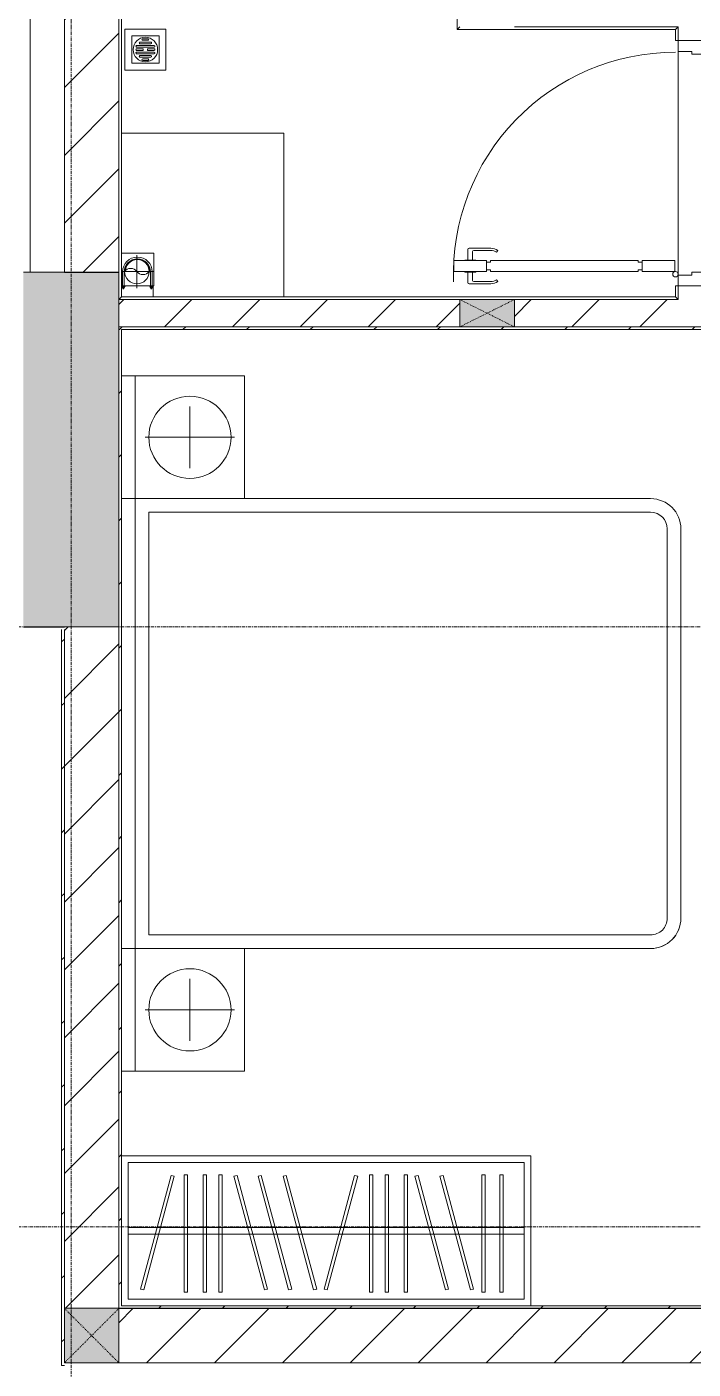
# Model space of a CAD drawing. Header units: millimetres. Extents: x -24439 to 198341, y -52871 to 149926.
# Drawn here: x 83390 to 85833, y 36515 to 41437 of the extents above; entities that cross this region are included whole.
import ezdxf

# ---------------------------------------------------------------- set-up
doc = ezdxf.new("R2010")
doc.units = ezdxf.units.MM
for name, pattern in [('Dash', [6, 3, -3]), ('Grid Line', [22.225, 12.7, -3.175, 3.175, -3.175]), ('IMPORT-CENTER _3_', [10.16, 6.35, -1.27, 1.27, -1.27])]:
    doc.linetypes.add(name, pattern=pattern)
for name, color, linetype, lineweight in [('0-1', 7, 'Continuous', 5), ('A-DETL-GENF-1', 9, 'Continuous', 9), ('A-DOOR-1', 9, 'Continuous', 9), ('A-FLOR', 192, 'Continuous', 9), ('A-FLOR-1', 9, 'Continuous', 9), ('A-FLOR-HRAL-1', 9, 'Continuous', 9), ('A-WALL', 113, 'Continuous', 9), ('A-WALL-1', 253, 'Continuous', 18), ('A-WALL-2', 9, 'Continuous', 9), ('A-WALL-3', 113, 'Continuous', 18), ('A-WALL-PATT-1', 10, 'Continuous', 9), ('A-WALL-PATT-2', 9, 'Continuous', 9), ('A-WALL-PATT-3', 111, 'Continuous', 9), ('G-IMPT', 8, 'Continuous', 9), ('G-IMPT-1', 9, 'Continuous', 9), ('G-IMPT-2', 8, 'IMPORT-CENTER _3_', 9), ('I-FURN-1', 9, 'Continuous', 9), ('I-WALL-1', 253, 'Continuous', 18), ('I-WALL-3', 2, 'Continuous', 18), ('M-EQPM', 50, 'Continuous', 9), ('S-BEAM-1', 9, 'Continuous', 9), ('S-COLS', 52, 'Continuous', 9), ('S-COLS-1', 254, 'Continuous', 5), ('S-COLS-2', 253, 'Continuous', 18), ('S-COLS-3', 9, 'Continuous', 9), ('S-COLS-4', 52, 'Continuous', 18), ('S-COLS-5', 52, 'Dash', 9), ('S-COLS-HDLN', 52, 'Dash', 9), ('S-COLS-HDLN-1', 9, 'Dash', 9), ('S-GRID-1', 1, 'Grid Line', 9)]:
    doc.layers.add(name, color=color, linetype=linetype, lineweight=lineweight)
pattern_1 = [(45, (0, 0), (-116.67262, 116.67262), [])]
pattern_2 = [(45, (0, 0), (-124.4508, 124.4508), [])]

# ---------------------------------------------------------------- blocks, each defined once
blk = doc.blocks.new('NCV_TKTC_KET CAU_rvt-1-TKCS_MB ĐỊNH VỊ CAO ĐỘ THIẾT KẾ')
at = {"layer": 'S-COLS-1'}
blk.add_hatch(color=256, dxfattribs=at).paths.add_polyline_path([(83377.6, 39236.9), (83727.6, 39236.9), (83727.6, 40536.9), (83377.6, 40536.9), (83377.6, 39870.8)])
at = {"layer": 'S-BEAM-1'}
blk.add_line((83402.6, 43836.9), (83402.6, 40536.9), dxfattribs=at)
at = {"layer": 'S-COLS-2'}
for p, q in [((83727.6, 40536.9), (83377.6, 40536.9)), ((83727.6, 39236.9), (83727.6, 40536.9)), ((83377.6, 39236.9), (83727.6, 39236.9))]:
    blk.add_line(p, q, dxfattribs=at)
blk = doc.blocks.new('Railing - Railing-969001-TKCS_MB ĐỊNH VỊ CAO ĐỘ THIẾT KẾ')
at = {"layer": 'A-FLOR-HRAL-1'}
for p, q in [((60829.1, 32226.7), (60829.1, 31186.2)), ((62059.1, 32166.2), (62059.1, 32226.7)), ((62059.1, 32166.2), (62069.1, 32176.2)), ((62859.1, 32166.2), (62059.1, 32166.2)), ((62859.1, 32166.2), (62869.1, 32176.2)), ((62859.1, 32126.2), (62859.1, 32166.2)), ((62869.1, 32176.2), (62869.1, 32126.2)), ((62869.1, 32126.2), (62859.1, 32126.2)), ((62859.1, 31226.2), (62869.1, 31226.2)), ((62859.1, 31186.2), (62859.1, 31226.2)), ((62869.1, 31226.2), (62869.1, 31176.2)), ((60829.1, 31186.2), (60819.1, 31176.2)), ((60829.1, 31186.2), (62859.1, 31186.2)), ((62859.1, 31186.2), (62869.1, 31176.2))]:
    blk.add_line(p, q, dxfattribs=at)
blk = doc.blocks.new('GIUONG NGU-2TAB-1600x2000 - GIUONG NGU-2TAB-1600x2000-851491-TKCS_MB ĐỊNH VỊ CAO ĐỘ THIẾT KẾ')
at = {"layer": 'I-FURN-1'}
for p, q in [((569.6, 2050), (1997.1, 2050)), ((1997.1, 2050), (569.6, 2050)), ((1997.1, 2000), (569.6, 2000)), ((458.5, 50), (458.5, 1938.9)), ((458.5, 1938.9), (458.5, 50)), ((508.5, 1938.9), (508.5, 100)), ((2058.2, 100), (2058.2, 1938.9)), ((2108.2, 1938.9), (2108.2, 50)), ((2108.2, 50), (2108.2, 1938.9)), ((8.5, 50), (8.5, 450.3)), ((8.5, 450.3), (458.5, 450.3)), ((8.5, 450.3), (458.5, 450.3)), ((8.5, 50), (8.5, 450.3)), ((458.5, 450.3), (458.5, 50)), ((458.5, 450.3), (458.5, 50)), ((2108.2, 50), (2108.2, 450.3)), ((2108.2, 450.3), (2558.2, 450.3)), ((2108.2, 450.3), (2108.2, 50)), ((2558.2, 450.3), (2108.2, 450.3)), ((2558.2, 450.3), (2558.2, 50)), ((2558.2, 50), (2558.2, 450.3)), ((233.5, 86.8), (233.5, 413.5)), ((2333.2, 86.8), (2333.2, 413.5)), ((120.2, 250.2), (346.8, 250.2)), ((2446.5, 250.2), (2219.8, 250.2)), ((508.5, 100), (2058.2, 100)), ((458.5, 50), (8.5, 50)), ((8.5, 0), (8.5, 50)), ((8.5, 50), (458.5, 50)), ((458.5, 50), (8.5, 50)), ((2108.2, 50), (458.5, 50)), ((458.5, 50), (458.5, 0)), ((458.5, 0), (458.5, 50)), ((458.5, 50), (2108.2, 50)), ((458.5, 50), (2108.2, 50)), ((2558.2, 50), (2108.2, 50)), ((2108.2, 50), (2558.2, 50)), ((2108.2, 0), (2108.2, 50)), ((2108.2, 50), (2108.2, 0)), ((2108.2, 50), (2558.2, 50)), ((2558.2, 50), (2558.2, 0))]:
    blk.add_line(p, q, dxfattribs=at)
for centre in [(233.5, 250.2), (2333.2, 250.2)]:
    blk.add_circle(centre, 150.7, dxfattribs=at)
for centre, radius, start, end in [((569.6, 1938.9), 111.1, 90, 180), ((569.6, 1938.9), 111.1, 90, 180), ((1997.1, 1938.9), 111.1, 0, 90), ((1997.1, 1938.9), 111.1, 360, 90), ((569.6, 1938.9), 61.1, 90, 180), ((1997.1, 1938.9), 61.1, 360, 90)]:
    blk.add_arc(centre, radius, start, end, dxfattribs=at)
blk = doc.blocks.new('TU QUAN AO-SUITE ROOM_3 - TU QUAN AO-SUITE ROOM_3-V142-TKCS_MB ĐỊNH VỊ CAO ĐỘ THIẾT KẾ')
at = {"layer": 'I-FURN-1'}
for p, q in [((-550, 1500), (0, 1500)), ((-550, 0), (-550, 1500)), ((0, 1500), (-550, 1500)), ((-550, 1500), (-550, 0)), ((-24, 1476), (-526, 1476)), ((-526, 1476), (-526, 600)), ((-526, 1476), (-526, 24)), ((-287, 576), (-287, 1476)), ((-263, 576), (-263, 1476)), ((-24, 24), (-24, 1476)), ((-480.1, 1386.9), (-480.1, 1398.9)), ((-480.1, 1398.9), (-50.1, 1398.9)), ((-480.1, 1386.9), (-480.1, 1398.9)), ((-50.1, 1386.9), (-480.1, 1386.9)), ((-50.1, 1398.9), (-50.1, 1386.9)), ((-480.1, 1320.5), (-480.1, 1332.5)), ((-480.1, 1332.5), (-50.1, 1332.5)), ((-480.1, 1320.5), (-480.1, 1332.5)), ((-50.1, 1332.5), (-50.1, 1320.5)), ((-50.1, 1320.5), (-480.1, 1320.5)), ((-478.3, 1178.1), (-61.3, 1289.9)), ((-61.3, 1289.9), (-58.2, 1278.3)), ((-58.2, 1278.3), (-475.2, 1166.5)), ((-478.3, 1086.9), (-61.3, 1198.6)), ((-58.2, 1187.1), (-475.2, 1075.3)), ((-61.3, 1198.6), (-58.2, 1187.1)), ((-475.2, 1166.5), (-478.3, 1178.1)), ((-475.2, 1075.3), (-478.3, 1086.9)), ((-480.1, 1035.3), (-480.1, 1047.3)), ((-480.1, 1047.3), (-50.1, 1047.3)), ((-480.1, 1035.3), (-480.1, 1047.3)), ((-50.1, 1035.3), (-480.1, 1035.3)), ((-50.1, 1047.3), (-50.1, 1035.3)), ((-480.1, 965.8), (-480.1, 977.8)), ((-480.1, 977.8), (-50.1, 977.8)), ((-480.1, 965.8), (-480.1, 977.8)), ((-50.1, 965.8), (-480.1, 965.8)), ((-50.1, 977.8), (-50.1, 965.8)), ((-480.1, 908.6), (-480.1, 920.6)), ((-480.1, 920.6), (-50.1, 920.6)), ((-480.1, 908.6), (-480.1, 920.6)), ((-50.1, 908.6), (-480.1, 908.6)), ((-50.1, 920.6), (-50.1, 908.6)), ((-475.2, 865.5), (-478.3, 853.9)), ((-478.3, 853.9), (-61.3, 742.1)), ((-58.2, 753.7), (-475.2, 865.5)), ((-61.3, 742.1), (-58.2, 753.7)), ((-478.3, 603.1), (-61.3, 714.9)), ((-58.2, 703.3), (-475.2, 591.5)), ((-61.3, 714.9), (-58.2, 703.3)), ((-526, 24), (-526, 600)), ((-478.3, 511.9), (-61.3, 623.6)), ((-475.2, 591.5), (-478.3, 603.1)), ((-58.2, 612.1), (-475.2, 500.3)), ((-61.3, 623.6), (-58.2, 612.1)), ((-550, 24), (-550, 576)), ((-287, 24), (-287, 576)), ((-263, 24), (-263, 576)), ((-478.3, 423.1), (-61.3, 534.9)), ((-475.2, 500.3), (-478.3, 511.9)), ((-58.2, 523.3), (-475.2, 411.5)), ((-61.3, 534.9), (-58.2, 523.3)), ((-475.2, 411.5), (-478.3, 423.1)), ((-480.1, 368.4), (-480.1, 356.4)), ((-50.1, 368.4), (-480.1, 368.4)), ((-480.1, 356.4), (-50.1, 356.4)), ((-50.1, 356.4), (-50.1, 368.4)), ((-480.1, 311.2), (-480.1, 299.2)), ((-50.1, 311.2), (-480.1, 311.2)), ((-480.1, 299.2), (-50.1, 299.2)), ((-50.1, 299.2), (-50.1, 311.2)), ((-480.1, 241.7), (-480.1, 229.7)), ((-50.1, 241.7), (-480.1, 241.7)), ((-480.1, 229.7), (-50.1, 229.7)), ((-50.1, 229.7), (-50.1, 241.7)), ((-475.2, 192.7), (-478.3, 181.1)), ((-478.3, 181.1), (-61.3, 69.4)), ((-58.2, 80.9), (-475.2, 192.7)), ((-61.3, 69.4), (-58.2, 80.9)), ((-526, 24), (-24, 24))]:
    blk.add_line(p, q, dxfattribs=at)
blk = doc.blocks.new('MAY GIAT - MAY GIAT_dwg-348053-TKCS_MB ĐỊNH VỊ CAO ĐỘ THIẾT KẾ')
at = {"layer": 'G-IMPT-1', "flags": 128}
blk.add_lwpolyline([(5, 596.6), (5, 2.3), (605, 2.3)], dxfattribs=at)
blk = doc.blocks.new('MAY GIAT - MAY GIAT-V7-TKCS_MB ĐỊNH VỊ CAO ĐỘ THIẾT KẾ')
at = {"layer": 'I-FURN-1'}
for p, q in [((5, -2.3), (605, -2.3)), ((5, -596.6), (5, -2.3))]:
    blk.add_line(p, q, dxfattribs=at)
at = {"extrusion": (0, 0, -1), "zscale": -1, "rotation": 180}
blk.add_blockref('MAY GIAT - MAY GIAT_dwg-348053-TKCS_MB ĐỊNH VỊ CAO ĐỘ THIẾT KẾ', (0, 0), dxfattribs=at)
blk = doc.blocks.new('G1_SOF - BO TRU - 100x200-V62-TKCS_MB ĐỊNH VỊ CAO ĐỘ THIẾT KẾ')
at = {"layer": 'S-COLS-3'}
blk.add_hatch(color=256, dxfattribs=at).paths.add_polyline_path([(-50, -100), (50, -100), (50, 100), (-50, 100)])
at = {"layer": 'S-COLS-2'}
for p, q in [((-50, 100), (50, 100)), ((-50, -100), (-50, 100)), ((50, 100), (50, -100)), ((50, -100), (-50, -100))]:
    blk.add_line(p, q, dxfattribs=at)
at = {"layer": 'S-COLS-HDLN-1'}
for p, q in [((50, -100), (-50, 100)), ((-50, -100), (50, 100))]:
    blk.add_line(p, q, dxfattribs=at)
blk = doc.blocks.new('DOOR_CW_01 CANH MO-PANEL KINH - DIG_01-900x2200-CỬA NHÔM KÍNH-400868-TKCS_MB ĐỊNH VỊ CAO ĐỘ THIẾT KẾ')
at = {"layer": 'A-DETL-GENF-1'}
for p, q in [((-397, 872), (-357, 872)), ((-397, 752), (-397, 872)), ((-357, 872), (-357, 752)), ((-442, 737), (-442, 816.5)), ((-399, 820.5), (-438, 820.5)), ((-434, 799.5), (-434, 737)), ((-399, 803.5), (-430, 803.5)), ((-399, 831.8), (-397, 831.8)), ((-399, 792.2), (-399, 831.8)), ((-397, 792.2), (-399, 792.2)), ((-397, 792.2), (-397, 831.8)), ((-357, 792.2), (-357, 831.8)), ((-355, 831.8), (-357, 831.8)), ((-357, 792.2), (-355, 792.2)), ((-355, 792.2), (-355, 831.8)), ((-355, 820.5), (-316, 820.5)), ((-355, 803.5), (-324, 803.5)), ((-320, 799.5), (-320, 737)), ((-312, 737), (-312, 816.5)), ((-357, 752), (-397, 752)), ((-363, 752), (-391, 752)), ((-391, 752), (-391, 738)), ((-363, 738), (-363, 752)), ((-433.9, 711.2), (-427.3, 715.8)), ((-397, 738), (-391, 738)), ((-397, 738), (-397, 196)), ((-357, 738), (-363, 738)), ((-357, 196), (-357, 738)), ((-320.1, 711.2), (-326.7, 715.8)), ((-397, 196), (-391, 196)), ((-357, 182), (-397, 182)), ((-397, 182), (-397, 62)), ((-391, 196), (-391, 182)), ((-391, 182), (-363, 182)), ((-357, 196), (-363, 196)), ((-363, 182), (-363, 196)), ((-357, 62), (-357, 182)), ((-397, 62), (-357, 62))]:
    blk.add_line(p, q, dxfattribs=at)
blk.add_circle((-407, 60), 10, dxfattribs=at)
for centre, radius, start, end in [((-407, 60), 814, 360, 92), ((-438, 816.5), 4, 90, 180), ((-430, 799.5), 4, 90, 180), ((-324, 799.5), 4, 360, 90), ((-316, 816.5), 4, 0, 90), ((-397, 737), 45, 180, 215), ((-397, 737), 37, 180, 215), ((-357, 737), 37, 325, 0), ((-357, 737), 45, 325, 0)]:
    blk.add_arc(centre, radius, start, end, dxfattribs=at)
at = {"layer": 'A-DOOR-1'}
for p, q in [((-410, 50), (-450, 50)), ((-450, 50), (-450, -50)), ((-410, 0), (-410, 50)), ((-407, 50), (-382, 50)), ((450, 50), (410, 50)), ((410, 50), (410, 0)), ((450, -50), (450, 50)), ((-400, 0), (-410, 0)), ((-400, -50), (-400, 0)), ((410, 0), (400, 0)), ((400, 0), (400, -50)), ((-450, -50), (-400, -50)), ((400, -50), (450, -50))]:
    blk.add_line(p, q, dxfattribs=at)
blk = doc.blocks.new('NCV_TKTC_TANG 1_rvt-1-TKCS_MB ĐỊNH VỊ CAO ĐỘ THIẾT KẾ')
at = {"layer": 'A-WALL-PATT-1'}
h = blk.add_hatch(dxfattribs=at)
h.set_pattern_fill('FP_2', color=256, style=0, pattern_type=2)
h.set_pattern_definition(pattern_2)
h.paths.add_polyline_path([(83727.2, 40336.9), (84977.2, 40336.9), (84977.2, 40436.9), (83727.2, 40436.9), (83727.2, 40363.9)])
h.paths.add_polyline_path([(86277.6, 40336.9), (86277.6, 40436.9), (85177.2, 40436.9), (85177.2, 40336.9), (85244.2, 40336.9)])
h.paths.add_polyline_path([(87177.6, 40336.9), (87427.6, 40336.9), (87427.6, 40436.9), (87177.6, 40436.9), (87177.6, 40386.9)])
h.paths.add_polyline_path([(88227.6, 40336.9), (88477.6, 40336.9), (88477.6, 40436.9), (88227.6, 40436.9), (88227.6, 40363.9)])
at = {"layer": 'A-WALL-PATT-2'}
h = blk.add_hatch(dxfattribs=at)
h.set_pattern_fill('FP_3', color=256, style=0, pattern_type=2)
h.set_pattern_definition(pattern_1)
h.paths.add_polyline_path([(83737.6, 40326.9), (86277.6, 40326.9), (86277.6, 40336.9), (83727.6, 40336.9), (83727.6, 40326.9)])
h.paths.add_polyline_path([(87185.6, 40326.9), (87267.6, 40326.9), (87267.6, 40336.9), (87177.6, 40336.9), (87177.6, 40326.9)])
h = blk.add_hatch(dxfattribs=at)
h.set_pattern_fill('FP_3', color=256, style=0, pattern_type=2)
h.set_pattern_definition(pattern_1)
h.paths.add_polyline_path([(83737.6, 36746.9), (83737.6, 40326.9), (83727.6, 40326.9), (83727.6, 36746.9)])
h = blk.add_hatch(dxfattribs=at)
h.set_pattern_fill('FP_3', color=256, style=0, pattern_type=2)
h.set_pattern_definition(pattern_1)
h.paths.add_polyline_path([(83727.6, 36736.9), (86277.6, 36736.9), (86277.6, 36746.9), (83727.6, 36746.9)])
at = {"layer": 'A-FLOR-1'}
blk.add_line((85777.6, 41346.9), (85777.6, 40526.9), dxfattribs=at)
at = {"layer": 'A-WALL-1'}
for p, q in [((85177.2, 41436.9), (85777.6, 41436.9)), ((84977.2, 40436.9), (83727.2, 40436.9)), ((83727.2, 40436.9), (83727.2, 40336.9)), ((85777.6, 40436.9), (85177.2, 40436.9)), ((83727.2, 40336.9), (83727.6, 40336.9))]:
    blk.add_line(p, q, dxfattribs=at)
at = {"layer": 'A-WALL-2'}
for p, q in [((84977.2, 40336.9), (83727.6, 40336.9)), ((83727.6, 40336.9), (84977.2, 40336.9)), ((86277.6, 40336.9), (85177.2, 40336.9)), ((85177.2, 40336.9), (86277.6, 40336.9))]:
    blk.add_line(p, q, dxfattribs=at)
at = {"layer": 'I-WALL-1'}
for p, q in [((83727.6, 40336.9), (83727.6, 40326.9)), ((83727.6, 40326.9), (83727.6, 36746.9)), ((83737.6, 40326.9), (86277.6, 40326.9)), ((83737.6, 36746.9), (83737.6, 40326.9)), ((83727.6, 36746.9), (83727.6, 36736.9)), ((83727.6, 36736.9), (86277.6, 36736.9)), ((86267.6, 36746.9), (83737.6, 36746.9))]:
    blk.add_line(p, q, dxfattribs=at)
at = {"layer": 'A-DOOR-1', "rotation": 90.00000000000144}
blk.add_blockref('DOOR_CW_01 CANH MO-PANEL KINH - DIG_01-900x2200-CỬA NHÔM KÍNH-400868-TKCS_MB ĐỊNH VỊ CAO ĐỘ THIẾT KẾ', (85827.6, 40936.9), dxfattribs=at)
at = {"layer": 'A-FLOR-HRAL-1'}
blk.add_blockref('Railing - Railing-969001-TKCS_MB ĐỊNH VỊ CAO ĐỘ THIẾT KẾ', (22908.5, 9260.7), dxfattribs=at)
at = {"layer": 'I-FURN-1'}
for name, p, rotation in [('MAY GIAT - MAY GIAT-V7-TKCS_MB ĐỊNH VỊ CAO ĐỘ THIẾT KẾ', (84334.2, 41051.9), 270), ('GIUONG NGU-2TAB-1600x2000 - GIUONG NGU-2TAB-1600x2000-851491-TKCS_MB ĐỊNH VỊ CAO ĐỘ THIẾT KẾ', (83737.6, 40165.4), 270.0000000000001), ('TU QUAN AO-SUITE ROOM_3 - TU QUAN AO-SUITE ROOM_3-V142-TKCS_MB ĐỊNH VỊ CAO ĐỘ THIẾT KẾ', (83737.6, 36746.9), 270.0000000000007)]:
    blk.add_blockref(name, p, dxfattribs=dict(at, rotation=rotation))
at = {"layer": 'S-COLS-3', "rotation": 270.0000000000011}
blk.add_blockref('G1_SOF - BO TRU - 100x200-V62-TKCS_MB ĐỊNH VỊ CAO ĐỘ THIẾT KẾ', (85077.2, 40386.9), dxfattribs=at)
blk = doc.blocks.new('TKTC_XREF_251221_MB TANG 1 - TKTC_XREF_260130_MB TANG 1_dwg_CUM U_DN100-4202112-TKCS_MB ĐỊNH VỊ CAO ĐỘ THIẾT KẾ')
at = {"layer": 'G-IMPT'}
blk.add_hatch(color=256, dxfattribs=at).paths.add_polyline_path([(0, 61), (0, 57), (14.8, 55.1), (28.5, 49.4), (40.3, 40.3), (49.4, 28.5), (55.1, 14.8), (57, 0), (55.1, -14.8), (49.4, -28.5), (40.3, -40.3), (28.5, -49.4), (14.8, -55.1), (0, -57), (0, -61), (15.8, -58.9), (30.5, -52.8), (43.1, -43.1), (52.8, -30.5), (58.9, -15.8), (61, 0), (58.9, 15.8), (52.8, 30.5), (43.1, 43.1), (30.5, 52.8), (15.8, 58.9)])
for p, q in [((-79.1, 66.6), (-79.1, 63.4)), ((-76.6, 66.6), (-76.6, 63.4)), ((-74.6, 66.6), (-74.6, 63.4)), ((-72.7, 69.3), (-72.7, 60.7)), ((-66.9, 67.9), (-71.7, 67.9)), ((-65, 69), (0, 69)), ((-66.9, 62.1), (-71.7, 62.1)), ((-72.7, -60.7), (-72.7, -69.3)), ((-66.9, -62.1), (-71.7, -62.1)), ((-79.1, -63.4), (-79.1, -66.6)), ((-76.6, -63.4), (-76.6, -66.6)), ((-74.6, -63.4), (-74.6, -66.6)), ((-66.9, -67.9), (-71.7, -67.9)), ((-65, -69), (0, -69))]:
    blk.add_line(p, q, dxfattribs=at)
at = {"layer": 'G-IMPT', "flags": 128}
for points in [[(-72.7, 67.6), (-78.1, 67.6), (-78.1, 62.4), (-72.7, 62.4)], [(-71.7, 59.2), (-66.9, 59.2), (-66.9, 70.8), (-71.7, 70.8)], [(-66.9, 70.8), (-66.9, 72.7), (-65, 72.7), (-65, 57.3), (-66.9, 57.3), (-66.9, 59.2)], [(-65, 61), (0, 61), (0, 57)], [(-71.7, -70.8), (-66.9, -70.8), (-66.9, -59.2), (-71.7, -59.2)], [(-66.9, -59.2), (-66.9, -57.3), (-65, -57.3), (-65, -72.7), (-66.9, -72.7), (-66.9, -70.8)], [(-65, -61), (0, -61), (0, -57)], [(-72.7, -62.4), (-78.1, -62.4), (-78.1, -67.6), (-72.7, -67.6)]]:
    blk.add_lwpolyline(points, dxfattribs=at)
at = {"layer": 'G-IMPT'}
for centre, radius, start, end in [((-78.1, 66.6), 0.96, 90, 180), ((-78.1, 63.4), 0.96, 180, 270), ((-71.1, 69.3), 1.56, 112.61986, 247.38014), ((-67.9, 65), 4.8, 143.1301, 216.8699), ((0, 0), 69, 270, 90), ((-71.1, 60.7), 1.56, 112.61986, 247.38014), ((0, 0), 61, 270, 90), ((0, 0), 57, 270, 90), ((-71.1, -60.7), 1.56, 112.61986, 247.38014), ((-67.9, -65), 4.8, 143.1301, 216.8699), ((-78.1, -63.4), 0.96, 90, 180), ((-78.1, -66.6), 0.96, 180, 270), ((-71.1, -69.3), 1.56, 112.61986, 247.38014)]:
    blk.add_arc(centre, radius, start, end, dxfattribs=at)
blk = doc.blocks.new('TKTC_XREF_251221_MB TANG 1 - TKTC_XREF_260130_MB TANG 1_dwg_$cc-V224-TKCS_MB ĐỊNH VỊ CAO ĐỘ THIẾT KẾ')
at = {"layer": 'G-IMPT'}
blk.add_circle((0, 0), 0.5, dxfattribs=at)
for centre, radius, start, end in [((0, 0), 0.5, 90, 270), ((0.188, 0.25), 0.313, 126.8699, 233.1301), ((-0.188, -0.25), 0.313, 306.8699, 53.1301)]:
    blk.add_arc(centre, radius, start, end, dxfattribs=at)
at = {"layer": 'G-IMPT-2'}
for p, q in [((0, -0.673), (0, 0.62)), ((-0.673, 0), (0.673, 0))]:
    blk.add_line(p, q, dxfattribs=at)
blk = doc.blocks.new('TKTC_XREF_251221_MB TANG 1 - TKTC_XREF_260130_MB TANG 1_dwg_THU NUOC - THU NUOC-444531-TKCS_MB TẦNG 1-4202124-TKCS_MB ĐỊNH VỊ CAO ĐỘ THIẾT KẾ')
at = {"layer": 'M-EQPM'}
for p, q in [((-23.3, 10.8), (40.9, 10.8)), ((40.9, 4.8), (-23.3, 4.8)), ((-11, 23.3), (28.5, 23.3)), ((28.5, 17.3), (-11, 17.3)), ((-1.1, 35.6), (18.5, 35.6)), ((18.5, 29.6), (-1.1, 29.6)), ((-23.3, -13.6), (40.9, -13.6)), ((40.9, -19.6), (-23.3, -19.6)), ((-11, -26.1), (28.5, -26.1)), ((28.5, -32.1), (-11, -32.1)), ((-1.1, -38.5), (18.5, -38.5)), ((18.5, -44.5), (-1.1, -44.5))]:
    blk.add_line(p, q, dxfattribs=at)
at = {"layer": 'M-EQPM', "flags": 128}
for points in [[(83.7, -79.4), (83.7, 70.6), (-66.3, 70.6), (-66.3, -79.4)], [(58.7, -54.4), (58.7, 45.6), (-41.3, 45.6), (-41.3, -54.4)]]:
    blk.add_lwpolyline(points, close=True, dxfattribs=at)
for points in [[(-23.3, -1.2), (0.7, -1.2), (0.7, -7.2), (-23.3, -7.2)], [(40.9, -7.2), (16.7, -7.2), (16.7, -1.2), (40.9, -1.2)]]:
    blk.add_lwpolyline(points, dxfattribs=at)
at = {"layer": 'M-EQPM'}
for centre, radius, start, end in [((8.7, -4.4), 45, 360, 180), ((8.7, -4.4), 45, 360, 180), ((-23.3, 7.8), 3, 90, 270), ((-11, 20.3), 3, 90, 270), ((-1.1, 32.6), 3, 90, 270), ((18.5, 32.6), 3, 270, 90), ((28.5, 20.3), 3, 270, 90), ((40.9, 7.8), 3, 270, 90), ((8.7, -4.4), 45, 180, 360), ((8.7, -4.4), 45, 180, 360), ((-23.3, -4.2), 3, 90, 270), ((-23.3, -16.6), 3, 90, 270), ((-11, -29.1), 3, 90, 270), ((-1.1, -41.5), 3, 90, 270), ((18.5, -41.5), 3, 270, 90), ((28.5, -29.1), 3, 270, 90), ((40.9, -4.2), 3, 270, 90), ((40.9, -16.6), 3, 270, 90)]:
    blk.add_arc(centre, radius, start, end, dxfattribs=at)
blk = doc.blocks.new('TKTC_XREF_251221_MB TANG 1 - TKTC_XREF_260130_MB TANG 1_dwg-4202109-TKCS_MB ĐỊNH VỊ CAO ĐỘ THIẾT KẾ')
at = {"layer": 'G-IMPT', "flags": 128}
for points in [[(-119414.1, -360739.7), (-119296.3, -360739.7), (-119296.3, -360859.7), (-119414.1, -360859.7)], [(-119414.1, -360859.7), (-119298.3, -360859.7), (-119298.3, -360899.7)]]:
    blk.add_lwpolyline(points, dxfattribs=at)
at = {"extrusion": (0, 0, -1), "zscale": -1}
blk.add_blockref('TKTC_XREF_251221_MB TANG 1 - TKTC_XREF_260130_MB TANG 1_dwg_THU NUOC - THU NUOC-444531-TKCS_MB TẦNG 1-4202124-TKCS_MB ĐỊNH VỊ CAO ĐỘ THIẾT KẾ', (119318.4, -359988.7), dxfattribs=at)
at = {"extrusion": (0, 0, -1), "xscale": 90.00000000005063, "yscale": 90.00000000005063, "zscale": -90.00000000005063, "rotation": 270.3740267799378}
blk.add_blockref('TKTC_XREF_251221_MB TANG 1 - TKTC_XREF_260130_MB TANG 1_dwg_$cc-V224-TKCS_MB ĐỊNH VỊ CAO ĐỘ THIẾT KẾ', (119358.3, -360806.9), dxfattribs=at)
at = {"xscale": 0.789473684210524, "yscale": 0.789473684210524, "zscale": 0.789473684210524, "rotation": 89.99999999844344}
blk.add_blockref('TKTC_XREF_251221_MB TANG 1 - TKTC_XREF_260130_MB TANG 1_dwg_CUM U_DN100-4202112-TKCS_MB ĐỊNH VỊ CAO ĐỘ THIẾT KẾ', (-119356.5, -360808.4), dxfattribs=at)
blk = doc.blocks.new('TKTC_XREF_251221_MB TANG 1 - TKTC_XREF_251221_MB TANG 1-2038492-TKCS_MB ĐỊNH VỊ CAO ĐỘ THIẾT KẾ')
blk.add_blockref('TKTC_XREF_251221_MB TANG 1 - TKTC_XREF_260130_MB TANG 1_dwg-4202109-TKCS_MB ĐỊNH VỊ CAO ĐỘ THIẾT KẾ', (169499.1, 384109.7))
blk = doc.blocks.new('G1_SOF - BO TRU - 200x200-3050151-TKCS_MB ĐỊNH VỊ CAO ĐỘ THIẾT KẾ')
at = {"layer": 'S-COLS-HDLN'}
for p, q in [((-100, 100), (100, -100)), ((100, 100), (-100, -100))]:
    blk.add_line(p, q, dxfattribs=at)

msp = doc.modelspace()

# ---------------------------------------------------------------- hatches: boundary and pattern name
at = {"layer": 'A-WALL-PATT-3'}
h = msp.add_hatch(dxfattribs=at)
h.set_pattern_fill('FP_1', color=256, style=0, pattern_type=2)
h.set_pattern_definition(pattern_2)
h.paths.add_polyline_path([(83527.6, 40535.7), (83727.6, 40535.7), (83727.6, 43836.9), (83527.6, 43836.9), (83527.6, 40857)])
h = msp.add_hatch(dxfattribs=at)
h.set_pattern_fill('FP_1', color=256, style=0, pattern_type=2)
h.set_pattern_definition(pattern_2)
h.paths.add_polyline_path([(83527.6, 36737.8), (83727.6, 36737.8), (83727.6, 39236.9), (83527.6, 39236.9), (83527.6, 38884.5)])
h = msp.add_hatch(dxfattribs=at)
h.set_pattern_fill('FP_8', color=256, style=0, pattern_type=2)
h.set_pattern_definition(pattern_1)
h.paths.add_polyline_path([(83517.6, 36527.8), (83527.6, 36527.8), (83527.6, 39226.9), (83517.6, 39226.9), (83517.6, 38884.5)])
h = msp.add_hatch(dxfattribs=at)
h.set_pattern_fill('FP_1', color=256, style=0, pattern_type=2)
h.set_pattern_definition(pattern_2)
h.paths.add_polyline_path([(83727.6, 36537.8), (87627.6, 36537.8), (87627.6, 36737.8), (83727.6, 36737.8)])
h.paths.add_polyline_path([(90086, 36537.8), (91652.6, 36537.8), (91652.6, 36737.8), (89917.5, 36737.8), (89917.5, 36537.8)])
h.paths.add_polyline_path([(87827.6, 36537.8), (88827.5, 36537.8), (88827.5, 36737.8), (87827.6, 36737.8)])
at = {"layer": 'S-COLS-1'}
msp.add_hatch(color=256, dxfattribs=at).paths.add_polyline_path([(83527.6, 36537.8), (83727.6, 36537.8), (83727.6, 36737.8), (83527.6, 36737.8)])

# ---------------------------------------------------------------- linework, layer by layer
at = {"layer": 'A-FLOR'}
msp.add_line((83527.6, 39235.7), (83377.6, 39235.7), dxfattribs=at)
at = {"layer": 'A-WALL'}
for p, q in [((83527.6, 39226.9), (83527.6, 36737.8)), ((83527.6, 36737.8), (83727.6, 36737.8)), ((83727.6, 36737.8), (83727.6, 36537.8))]:
    msp.add_line(p, q, dxfattribs=at)
at = {"layer": 'A-WALL-3'}
for p, q in [((83527.6, 43836.9), (83527.6, 40535.7)), ((83727.6, 40535.7), (83727.6, 43836.9)), ((83527.6, 40535.7), (83727.6, 40535.7)), ((83727.6, 39236.9), (83527.6, 39236.9)), ((83727.6, 36737.8), (83727.6, 39236.9)), ((87627.6, 36737.8), (83727.6, 36737.8)), ((83727.6, 36537.8), (87627.6, 36537.8))]:
    msp.add_line(p, q, dxfattribs=at)
at = {"layer": 'I-WALL-3'}
for p, q in [((83517.6, 39226.9), (83517.6, 36527.8)), ((83527.6, 36537.8), (83527.6, 36737.8)), ((83517.6, 36527.8), (83527.6, 36527.8))]:
    msp.add_line(p, q, dxfattribs=at)
at = {"layer": 'S-COLS'}
for p, q in [((83727.6, 36737.8), (83527.6, 36737.8)), ((83727.6, 36537.8), (83727.6, 36737.8))]:
    msp.add_line(p, q, dxfattribs=at)
at = {"layer": 'S-COLS-4'}
for p, q in [((83527.6, 36737.8), (83527.6, 36537.8)), ((83527.6, 36537.8), (83727.6, 36537.8))]:
    msp.add_line(p, q, dxfattribs=at)
at = {"layer": 'S-GRID-1'}
for p, q in [((83552.6, 20960.6), (83552.6, 80482.7)), ((131551.8, 39236.9), (29351.8, 39236.9)), ((131551.8, 37036.9), (29351.8, 37036.9))]:
    msp.add_line(p, q, dxfattribs=at)

# ---------------------------------------------------------------- block references
at = {"layer": '0-1'}
for name in ['NCV_TKTC_KET CAU_rvt-1-TKCS_MB ĐỊNH VỊ CAO ĐỘ THIẾT KẾ', 'NCV_TKTC_TANG 1_rvt-1-TKCS_MB ĐỊNH VỊ CAO ĐỘ THIẾT KẾ']:
    msp.add_blockref(name, (0, 0), dxfattribs=at)
at = {"layer": 'M-EQPM'}
msp.add_blockref('TKTC_XREF_251221_MB TANG 1 - TKTC_XREF_251221_MB TANG 1-2038492-TKCS_MB ĐỊNH VỊ CAO ĐỘ THIẾT KẾ', (33652.6, 17236.9), dxfattribs=at)
at = {"layer": 'S-COLS-5'}
msp.add_blockref('G1_SOF - BO TRU - 200x200-3050151-TKCS_MB ĐỊNH VỊ CAO ĐỘ THIẾT KẾ', (83627.6, 36637.8), dxfattribs=at)

doc.saveas('drawing.dxf')
